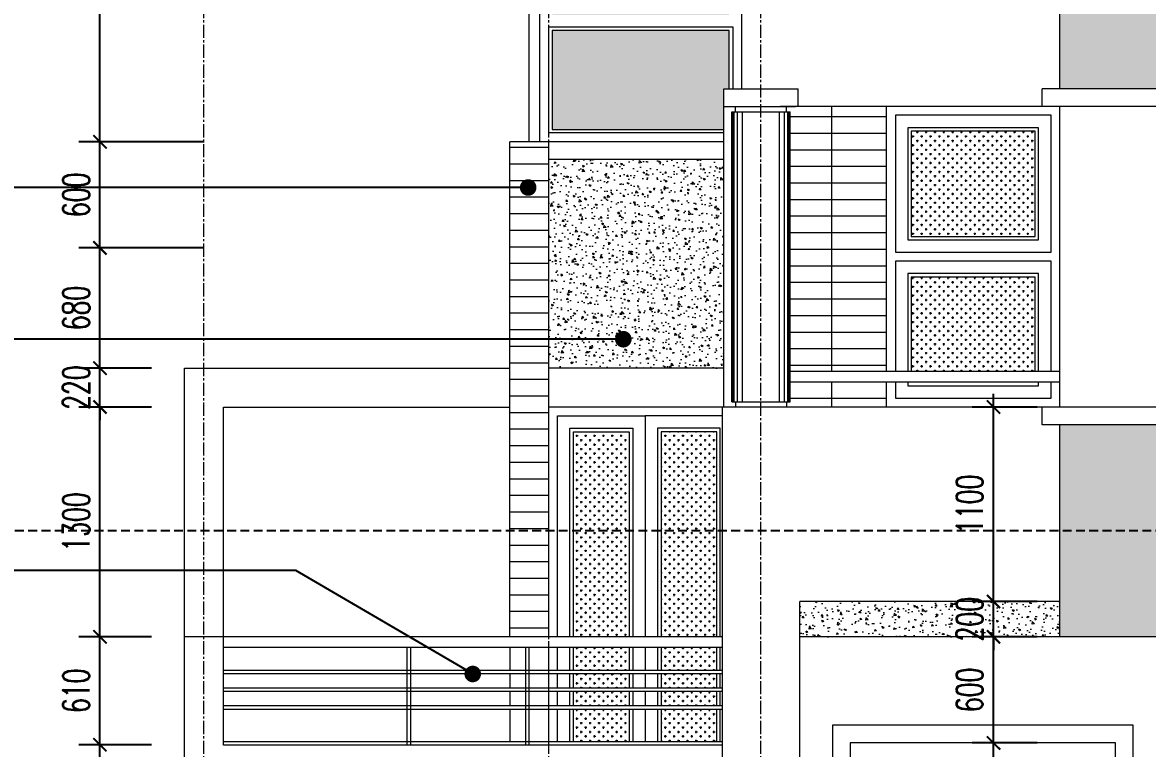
# Model space of a CAD drawing. Header units: millimetres. Extents: x -229618 to 2906, y -178063 to 96806.
# Drawn here: x -213926 to -207565, y -148736 to -144630 of the extents above; entities that cross this region are included whole.
import ezdxf

# ---------------------------------------------------------------- set-up
doc = ezdxf.new("R2010")
doc.units = ezdxf.units.MM
doc.header["$LTSCALE"] = 200
doc.header["$MEASUREMENT"] = 0
doc.header["$PDMODE"] = 3
doc.header["$PDSIZE"] = 50
for name, pattern in [('CENTER', [2, 1.25, -0.25, 0.25, -0.25]), ('CENTER2', [1.125, 0.75, -0.125, 0.125, -0.125]), ('DASHED2', [0.375, 0.25, -0.125])]:
    doc.linetypes.add(name, pattern=pattern)
doc.layers.get('0').update_dxf_attribs({"color": 95, "linetype": 'CONTINUOUS'})
doc.layers.get('DEFPOINTS').update_dxf_attribs({"linetype": 'CONTINUOUS'})
doc.layers.add('DIM', color=251, linetype='CONTINUOUS')
doc.layers.add('TRUC', color=251, linetype='CENTER')
for name, color, linetype, lineweight in [('hatch', 250, 'CONTINUOUS', 5), ('nho', 252, 'CONTINUOUS', 15), ('thay', 7, 'CONTINUOUS', 18), ('tim', 18, 'CENTER2', 9)]:
    doc.layers.add(name, color=color, linetype=linetype, lineweight=lineweight)
doc.styles.add('Scale', font='vnsimli.shx', dxfattribs={"width": 0.65, "bigfont": 'bigfont.shx'})
doc.dimstyles.new('Scale', dxfattribs={"dimscale": 75, "dimtxt": 2, "dimasz": 1, "dimexe": 1.6, "dimexo": 0, "dimgap": 0.8, "dimtad": 1, "dimdec": 0, "dimzin": 0, "dimdsep": 46, "dimtxsty": 'Scale', "dimblk": 'ARCHTICK', "dimcen": 0.1, "dimdle": 1, "dimclrd": 256, "dimclre": 256, "dimclrt": 3, "dimadec": 0, "dimazin": 0, "dimtfac": 1, "dimtdec": 0, "dimtix": 1, "dimtmove": 2, "dimatfit": 3, "dimldrblk": 'ARCHTICK', "dimfxl": 0, "dimtolj": 1, "dimtzin": 0, "dimarcsym": 0})

# ---------------------------------------------------------------- blocks, each defined once
blk = doc.blocks.new('_ArchTick')
at = {"color": 0, "linetype": 'ByBlock', "const_width": 0.15}
blk.add_lwpolyline([(-0.5, -0.5), (0.5, 0.5)], dxfattribs=at)
blk = doc.blocks.new('*D2298')
at = {"layer": 'DEFPOINTS', "color": 0, "linetype": 'Continuous'}
for p in [(-208435.5, -148704.9), (-208189.5, -148704.9), (-208189.5, -151104.9)]:
    blk.add_point(p, dxfattribs=at)
at = {"layer": 'DIM', "linetype": 'Continuous', "lineweight": -2}
for p, q in [((-208435.5, -151179.9), (-208435.5, -148629.9)), ((-208189.5, -148704.9), (-208555.5, -148704.9)), ((-208189.5, -151104.9), (-208555.5, -151104.9))]:
    blk.add_line(p, q, dxfattribs=at)
at = {"layer": 'DIM', "linetype": 'Continuous', "lineweight": -2, "xscale": 75, "yscale": 75, "zscale": 75}
for p, rotation in [((-208435.5, -148704.9), 90), ((-208435.5, -151104.9), 270)]:
    blk.add_blockref('_ArchTick', p, dxfattribs=dict(at, rotation=rotation))
at = {"layer": 'DIM', "color": 3, "linetype": 'Continuous', "insert": (-208570.5, -149904.9), "char_height": 150, "attachment_point": 5, "rotation": 90, "style": 'Scale'}
blk.add_mtext('\\A1;2400', dxfattribs=at)
blk = doc.blocks.new('*D2299')
at = {"layer": 'DEFPOINTS', "color": 0, "linetype": 'Continuous'}
for p in [(-208435.5, -148104.9), (-208189.5, -148104.9), (-208189.5, -148704.9)]:
    blk.add_point(p, dxfattribs=at)
at = {"layer": 'DIM', "linetype": 'Continuous', "lineweight": -2}
for p, q in [((-208435.5, -148779.9), (-208435.5, -148029.9)), ((-208189.5, -148104.9), (-208555.5, -148104.9)), ((-208189.5, -148704.9), (-208555.5, -148704.9))]:
    blk.add_line(p, q, dxfattribs=at)
at = {"layer": 'DIM', "linetype": 'Continuous', "lineweight": -2, "xscale": 75, "yscale": 75, "zscale": 75}
for p, rotation in [((-208435.5, -148104.9), 90), ((-208435.5, -148704.9), 270)]:
    blk.add_blockref('_ArchTick', p, dxfattribs=dict(at, rotation=rotation))
at = {"layer": 'DIM', "color": 3, "linetype": 'Continuous', "insert": (-208570.5, -148404.9), "char_height": 150, "attachment_point": 5, "rotation": 90, "style": 'Scale'}
blk.add_mtext('\\A1;600', dxfattribs=at)
blk = doc.blocks.new('*D2300')
at = {"layer": 'DEFPOINTS', "color": 0, "linetype": 'Continuous'}
for p in [(-208435.5, -147904.9), (-208189.5, -147904.9), (-208189.5, -148104.9)]:
    blk.add_point(p, dxfattribs=at)
at = {"layer": 'DIM', "linetype": 'Continuous', "lineweight": -2}
for p, q in [((-208435.5, -147904.9), (-208435.5, -147829.9)), ((-208189.5, -147904.9), (-208555.5, -147904.9)), ((-208435.5, -148104.9), (-208435.5, -147904.9)), ((-208189.5, -148104.9), (-208555.5, -148104.9)), ((-208435.5, -148104.9), (-208435.5, -148179.9))]:
    blk.add_line(p, q, dxfattribs=at)
at = {"layer": 'DIM', "linetype": 'Continuous', "lineweight": -2, "xscale": 75, "yscale": 75, "zscale": 75}
for p, rotation in [((-208435.5, -147904.9), 270), ((-208435.5, -148104.9), 90)]:
    blk.add_blockref('_ArchTick', p, dxfattribs=dict(at, rotation=rotation))
at = {"layer": 'DIM', "color": 3, "linetype": 'Continuous', "insert": (-208570.5, -148004.9), "char_height": 150, "attachment_point": 5, "rotation": 90, "style": 'Scale'}
blk.add_mtext('\\A1;200', dxfattribs=at)
blk = doc.blocks.new('*D2308')
at = {"layer": 'DEFPOINTS', "color": 0, "linetype": 'Continuous'}
for p in [(-213488.2, -148715), (-213197, -148715), (-213197, -149215)]:
    blk.add_point(p, dxfattribs=at)
at = {"layer": 'DIM', "linetype": 'Continuous', "lineweight": -2}
for p, q in [((-213488.2, -149290), (-213488.2, -148640)), ((-213197, -148715), (-213608.2, -148715)), ((-213197, -149215), (-213608.2, -149215))]:
    blk.add_line(p, q, dxfattribs=at)
at = {"layer": 'DIM', "linetype": 'Continuous', "lineweight": -2, "xscale": 75, "yscale": 75, "zscale": 75}
for p, rotation in [((-213488.2, -148715), 90), ((-213488.2, -149215), 270)]:
    blk.add_blockref('_ArchTick', p, dxfattribs=dict(at, rotation=rotation))
at = {"layer": 'DIM', "color": 3, "linetype": 'Continuous', "insert": (-213623.2, -148965), "char_height": 150, "attachment_point": 5, "rotation": 90, "style": 'Scale'}
blk.add_mtext('\\A1;500', dxfattribs=at)
blk = doc.blocks.new('*D2309')
at = {"layer": 'DEFPOINTS', "color": 0, "linetype": 'Continuous'}
for p in [(-213488.2, -148104.9), (-213197, -148104.9), (-213197, -148715)]:
    blk.add_point(p, dxfattribs=at)
at = {"layer": 'DIM', "linetype": 'Continuous', "lineweight": -2}
for p, q in [((-213488.2, -148790), (-213488.2, -148029.9)), ((-213197, -148104.9), (-213608.2, -148104.9)), ((-213197, -148715), (-213608.2, -148715))]:
    blk.add_line(p, q, dxfattribs=at)
at = {"layer": 'DIM', "linetype": 'Continuous', "lineweight": -2, "xscale": 75, "yscale": 75, "zscale": 75}
for p, rotation in [((-213488.2, -148104.9), 90), ((-213488.2, -148715), 270)]:
    blk.add_blockref('_ArchTick', p, dxfattribs=dict(at, rotation=rotation))
at = {"layer": 'DIM', "color": 3, "linetype": 'Continuous', "insert": (-213623.2, -148409.9), "char_height": 150, "attachment_point": 5, "rotation": 90, "style": 'Scale'}
blk.add_mtext('\\A1;610', dxfattribs=at)
blk = doc.blocks.new('*D2310')
at = {"layer": 'DEFPOINTS', "color": 0, "linetype": 'Continuous'}
for p in [(-213488.2, -146804.9), (-213197, -146804.9), (-213197, -148104.9)]:
    blk.add_point(p, dxfattribs=at)
at = {"layer": 'DIM', "linetype": 'Continuous', "lineweight": -2}
for p, q in [((-213488.2, -148179.9), (-213488.2, -146729.9)), ((-213197, -146804.9), (-213608.2, -146804.9)), ((-213197, -148104.9), (-213608.2, -148104.9))]:
    blk.add_line(p, q, dxfattribs=at)
at = {"layer": 'DIM', "linetype": 'Continuous', "lineweight": -2, "xscale": 75, "yscale": 75, "zscale": 75}
for p, rotation in [((-213488.2, -146804.9), 90), ((-213488.2, -148104.9), 270)]:
    blk.add_blockref('_ArchTick', p, dxfattribs=dict(at, rotation=rotation))
at = {"layer": 'DIM', "color": 3, "linetype": 'Continuous', "insert": (-213623.2, -147454.9), "char_height": 150, "attachment_point": 5, "rotation": 90, "style": 'Scale'}
blk.add_mtext('\\A1;1300', dxfattribs=at)
blk = doc.blocks.new('*D2311')
at = {"layer": 'DEFPOINTS', "color": 0, "linetype": 'Continuous'}
for p in [(-213488.2, -146584.9), (-213197, -146584.9), (-213197, -146804.9)]:
    blk.add_point(p, dxfattribs=at)
at = {"layer": 'DIM', "linetype": 'Continuous', "lineweight": -2}
for p, q in [((-213488.2, -146584.9), (-213488.2, -146509.9)), ((-213197, -146584.9), (-213608.2, -146584.9)), ((-213488.2, -146804.9), (-213488.2, -146584.9)), ((-213197, -146804.9), (-213608.2, -146804.9)), ((-213488.2, -146804.9), (-213488.2, -146879.9))]:
    blk.add_line(p, q, dxfattribs=at)
at = {"layer": 'DIM', "linetype": 'Continuous', "lineweight": -2, "xscale": 75, "yscale": 75, "zscale": 75}
for p, rotation in [((-213488.2, -146584.9), 270), ((-213488.2, -146804.9), 90)]:
    blk.add_blockref('_ArchTick', p, dxfattribs=dict(at, rotation=rotation))
at = {"layer": 'DIM', "color": 3, "linetype": 'Continuous', "insert": (-213623.2, -146694.9), "char_height": 150, "attachment_point": 5, "rotation": 90, "style": 'Scale'}
blk.add_mtext('\\A1;220', dxfattribs=at)
blk = doc.blocks.new('*D2312')
at = {"layer": 'DEFPOINTS', "color": 0, "linetype": 'Continuous'}
for p in [(-213488.2, -145904.9), (-213197, -145904.9), (-213197, -146584.9)]:
    blk.add_point(p, dxfattribs=at)
at = {"layer": 'DIM', "linetype": 'Continuous', "lineweight": -2}
for p, q in [((-213488.2, -146659.9), (-213488.2, -145829.9)), ((-213197, -145904.9), (-213608.2, -145904.9)), ((-213197, -146584.9), (-213608.2, -146584.9))]:
    blk.add_line(p, q, dxfattribs=at)
at = {"layer": 'DIM', "linetype": 'Continuous', "lineweight": -2, "xscale": 75, "yscale": 75, "zscale": 75}
for p, rotation in [((-213488.2, -145904.9), 90), ((-213488.2, -146584.9), 270)]:
    blk.add_blockref('_ArchTick', p, dxfattribs=dict(at, rotation=rotation))
at = {"layer": 'DIM', "color": 3, "linetype": 'Continuous', "insert": (-213623.2, -146244.9), "char_height": 150, "attachment_point": 5, "rotation": 90, "style": 'Scale'}
blk.add_mtext('\\A1;680', dxfattribs=at)
blk = doc.blocks.new('*D2313')
at = {"layer": 'DEFPOINTS', "color": 0, "linetype": 'Continuous'}
for p in [(-213488.2, -145304.9), (-212899.9, -145304.9), (-212899.9, -145904.9)]:
    blk.add_point(p, dxfattribs=at)
at = {"layer": 'DIM', "linetype": 'Continuous', "lineweight": -2}
for p, q in [((-213488.2, -145979.9), (-213488.2, -145229.9)), ((-212899.9, -145304.9), (-213608.2, -145304.9)), ((-212899.9, -145904.9), (-213608.2, -145904.9))]:
    blk.add_line(p, q, dxfattribs=at)
at = {"layer": 'DIM', "linetype": 'Continuous', "lineweight": -2, "xscale": 75, "yscale": 75, "zscale": 75}
for p, rotation in [((-213488.2, -145304.9), 90), ((-213488.2, -145904.9), 270)]:
    blk.add_blockref('_ArchTick', p, dxfattribs=dict(at, rotation=rotation))
at = {"layer": 'DIM', "color": 3, "linetype": 'Continuous', "insert": (-213623.2, -145604.9), "char_height": 150, "attachment_point": 5, "rotation": 90, "style": 'Scale'}
blk.add_mtext('\\A1;600', dxfattribs=at)
blk = doc.blocks.new('*D2314')
at = {"layer": 'DEFPOINTS', "color": 0, "linetype": 'Continuous'}
for p in [(-213488.2, -142004.9), (-212910.3, -142004.9), (-212899.9, -145304.9)]:
    blk.add_point(p, dxfattribs=at)
at = {"layer": 'DIM', "linetype": 'Continuous', "lineweight": -2}
for p, q in [((-213488.2, -145379.9), (-213488.2, -141929.9)), ((-212910.3, -142004.9), (-213608.2, -142004.9)), ((-212899.9, -145304.9), (-213608.2, -145304.9))]:
    blk.add_line(p, q, dxfattribs=at)
at = {"layer": 'DIM', "linetype": 'Continuous', "lineweight": -2, "xscale": 75, "yscale": 75, "zscale": 75}
for p, rotation in [((-213488.2, -142004.9), 90), ((-213488.2, -145304.9), 270)]:
    blk.add_blockref('_ArchTick', p, dxfattribs=dict(at, rotation=rotation))
at = {"layer": 'DIM', "color": 3, "linetype": 'Continuous', "insert": (-213623.2, -143654.9), "char_height": 150, "attachment_point": 5, "rotation": 90, "style": 'Scale'}
blk.add_mtext('\\A1;3300', dxfattribs=at)
blk = doc.blocks.new('*D2339')
at = {"layer": 'DEFPOINTS', "color": 0, "linetype": 'Continuous'}
for p in [(-208435.5, -146804.9), (-208189.5, -146804.9), (-208189.5, -147904.9)]:
    blk.add_point(p, dxfattribs=at)
at = {"layer": 'DIM', "linetype": 'Continuous', "lineweight": -2}
for p, q in [((-208435.5, -147979.9), (-208435.5, -146729.9)), ((-208189.5, -146804.9), (-208555.5, -146804.9)), ((-208189.5, -147904.9), (-208555.5, -147904.9))]:
    blk.add_line(p, q, dxfattribs=at)
at = {"layer": 'DIM', "linetype": 'Continuous', "lineweight": -2, "xscale": 75, "yscale": 75, "zscale": 75}
for p, rotation in [((-208435.5, -146804.9), 90), ((-208435.5, -147904.9), 270)]:
    blk.add_blockref('_ArchTick', p, dxfattribs=dict(at, rotation=rotation))
at = {"layer": 'DIM', "color": 3, "linetype": 'Continuous', "insert": (-208570.5, -147354.9), "char_height": 150, "attachment_point": 5, "rotation": 90, "style": 'Scale'}
blk.add_mtext('\\A1;1100', dxfattribs=at)
blk = doc.blocks.new('md-bt-10mb')
at = {"layer": 'hatch'}
h = blk.add_hatch(dxfattribs=at)
h.set_pattern_fill('CROSS', color=256, scale=100, style=0)
h.set_pattern_definition([(0, (178619.832, 151554.865), (25, 25), [12.5, -37.5]), (90, (178626.082, 151548.615), (-25, 25), [12.5, -37.5])])
h.paths.add_polyline_path([(7890, 9480), (6890, 9480), (6890, 8920), (7890, 8920)])
h.paths.add_polyline_path([(7890, 8180), (6890, 8180), (6890, 7620), (7890, 7620)])
h.paths.add_polyline_path([(7890, 7530), (6890, 7530), (6890, 6970), (7890, 6970)])
h.paths.add_polyline_path([(6920, 6550), (6920, 6320), (7890, 6320), (7890, 6880), (6890, 6880), (6890, 6550)])
h.paths.add_polyline_path([(6890, 8550), (6920, 8550), (6920, 8450), (6890, 8450), (6890, 8270), (7890, 8270), (7890, 8830), (6890, 8830)])
h = blk.add_hatch(dxfattribs=at)
h.set_pattern_fill('AR-CONC', color=256, scale=15, style=0)
h.set_pattern_definition([(50, (203723.83, 151554.865), (107.589027, -9.41282), [11.25, -123.75]), (355, (203723.83, 151554.86), (-20.8127, 112.82882), [9, -99]), (100.4514, (203732.79, 151554.08), (86.776407, 103.41593), [9.56103, -105.171317]), (46.1842, (203723.83, 151584.86), (160.08616, -24.82785), [16.875, -185.625]), (96.6356, (203737.17, 151582.8), (140.19941, 146.11768), [14.34154, -157.75695]), (351.1842, (203723.83, 151584.86), (140.19929, 146.11779), [13.5, -148.5]), (21, (203738.83, 151577.365), (89.536058, -60.392834), [11.25, -123.75]), (326, (203738.83, 151577.36), (36.4973, 108.772507), [9, -99]), (71.4514, (203746.29, 151572.33), (126.033394, 48.379575), [9.56103, -105.171317]), (37.5, (203723.828, 151554.865), (1.8239783, 49.934078), [0, -97.8, 0, -100.5, 0, -99.375]), (7.5, (203723.83, 151554.865), (39.460431, 59.161757), [0, -57.3, 0, -95.55, 0, -37.875]), (327.5, (203690.38, 151554.865), (80.0733654, -3.383231), [0, -37.5, 0, -117, 0, -155.25]), (317.5, (203675.38, 151554.865), (87.477925, 15.015747), [0, -48.75, 0, -77.7, 0, -110.25])])
h.paths.add_polyline_path([(5020, 7750), (660, 7750), (660, 3450), (5020, 3450), (5020, 4650), (1860, 4650), (1860, 6550), (5020, 6550)])
h = blk.add_hatch(dxfattribs=at)
h.set_pattern_fill('GRATE', color=256, scale=3000, style=0)
h.set_pattern_definition([(0, (203723.83, 151554.865), (0, 93.75), []), (90, (203723.83, 151554.86), (-375, 2e-14), [])])
h.paths.add_polyline_path([(6545, 6450), (6000, 6450), (6000, 4950), (6545, 4950)])
h.paths.add_polyline_path([(6545, 4890), (6000, 4890), (6000, 4750), (6545, 4750)])
at = {"layer": 'hatch', "linetype": 'Continuous'}
h = blk.add_hatch(dxfattribs=at)
h.set_pattern_fill('CROSS', color=256, scale=100, style=0)
h.set_pattern_definition([(0, (5160, 4950), (25, 25), [12.5, -37.5]), (90, (5166.25, 4943.75), (-25, 25), [12.5, -37.5])])
h.paths.add_polyline_path([(5860, 6310), (5160, 6310), (5160, 5715), (5860, 5715)])
h.paths.add_polyline_path([(5860, 5485), (5160, 5485), (5160, 4950), (5860, 4950)])
h = blk.add_hatch(dxfattribs=at)
h.set_pattern_fill('GRATE', color=256, scale=3000, style=0)
h.set_pattern_definition([(7e-15, (3486.73, 207912.58), (0, 93.75), []), (90, (3486.73, 207912.58), (-375, 2e-14), [])])
h.paths.add_polyline_path([(8130, 4050), (7910, 4050), (7910, 3450), (8130, 3450)])
h.paths.add_polyline_path([(7910, 6250), (7910, 4050), (8130, 4050), (8130, 6250)])
h = blk.add_hatch(dxfattribs=at)
h.set_pattern_fill('AR-CONC,_O', color=256, scale=15)
h.set_pattern_definition([(50, (662.59, -17911.01), (107.58903, -9.41282), [11.25, -123.75]), (355, (662.59, -17911.01), (-20.8127, 112.8288), [9, -99]), (100.4514, (671.56, -17911.79), (86.7764, 103.41593), [9.56103, -105.1713]), (46.1842, (662.59, -17881.01), (160.08616, -24.82785), [16.875, -185.625]), (96.6356, (675.93, -17883.08), (140.1994, 146.1177), [14.3415, -157.757]), (351.1842, (662.59, -17881), (140.1993, 146.1178), [13.5, -148.5]), (21, (677.59, -17888.51), (89.53606, -60.39283), [11.25, -123.75]), (326, (677.59, -17888.51), (36.4973, 108.7725), [9, -99]), (71.4514, (685.05, -17893.54), (126.0334, 48.37957), [9.56103, -105.1713]), (37.5, (662.59, -17911.008), (1.82398, 49.93408), [0, -97.8, 0, -100.5, 0, -99.375]), (7.5, (662.59, -17911.01), (39.46043, 59.16176), [0, -57.3, 0, -95.55, 0, -37.875]), (327.5, (629.14, -17911.01), (80.073365, -3.38323), [0, -37.5, 0, -117, 0, -155.25]), (317.5, (614.14, -17911.01), (87.47793, 15.01575), [0, -48.75, 0, -77.7, 0, -110.25])])
h.paths.add_polyline_path([(6920, 5750), (6920, 4970), (7910, 4970), (7910, 5750)])
h.paths.add_polyline_path([(6920, 6150), (6920, 5750), (7910, 5750), (7910, 6150)])
h = blk.add_hatch(dxfattribs=at)
h.set_pattern_fill('CROSS', color=256, scale=100, style=0)
h.set_pattern_definition([(0, (6960, 2856.842), (25, 25), [12.5, -37.5]), (90, (6966.25, 2850.592), (-25, 25), [12.5, -37.5])])
h.paths.add_polyline_path([(7275, 4610), (6960, 4610), (6960, 3450), (7275, 3450)])
h.paths.add_polyline_path([(7275, 3390), (6960, 3390), (6960, 3260), (7275, 3260)])
h.paths.add_polyline_path([(7275, 3240), (6960, 3240), (6960, 3160), (7275, 3160)])
h.paths.add_polyline_path([(7275, 3140), (6960, 3140), (6960, 3060), (7275, 3060)])
h.paths.add_polyline_path([(7275, 3040), (6960, 3040), (6960, 2856.8), (7275, 2856.8)])
h.paths.add_polyline_path([(7770, 3040), (7455, 3040), (7455, 2856.8), (7770, 2856.8)])
h.paths.add_polyline_path([(7770, 3140), (7455, 3140), (7455, 3060), (7770, 3060)])
h.paths.add_polyline_path([(7770, 3240), (7455, 3240), (7455, 3160), (7770, 3160)])
h.paths.add_polyline_path([(7770, 3390), (7455, 3390), (7455, 3260), (7770, 3260)])
h.paths.add_polyline_path([(7770, 4610), (7455, 4610), (7455, 3450), (7770, 3450)])
h = blk.add_hatch(dxfattribs=at)
h.set_pattern_fill('AR-CONC,_O', color=256, scale=15)
h.set_pattern_definition([(50, (231800.9, 151772.57), (107.589027, -9.41282), [11.25, -123.75]), (355, (231800.9, 151772.57), (-20.8127, 112.82882), [9, -99]), (100.4514, (231809.87, 151771.79), (86.776407, 103.41593), [9.56103, -105.171317]), (46.1842, (231800.9, 151802.57), (160.08616, -24.82785), [16.875, -185.625]), (96.6356, (231814.24, 151800.5), (140.19941, 146.11768), [14.34154, -157.75695]), (351.1842, (231800.9, 151802.57), (140.19929, 146.11779), [13.5, -148.5]), (21, (231815.9, 151795.07), (89.536058, -60.392834), [11.25, -123.75]), (326, (231815.9, 151795.07), (36.4973, 108.772507), [9, -99]), (71.4514, (231823.36, 151790.04), (126.033394, 48.379575), [9.56103, -105.171317]), (37.5, (231800.9, 151772.57), (1.8239783, 49.934078), [0, -97.8, 0, -100.5, 0, -99.375]), (7.5, (231800.9, 151772.57), (39.460431, 59.161757), [0, -57.3, 0, -95.55, 0, -37.875]), (327.5, (231767.45, 151772.57), (80.0733654, -3.383231), [0, -37.5, 0, -117, 0, -155.25]), (317.5, (231752.45, 151772.57), (87.477925, 15.015747), [0, -48.75, 0, -77.7, 0, -110.25])])
h.paths.add_polyline_path([(6490, 3650), (5020, 3650), (5020, 3450), (6490, 3450)])
for points in [[(6890, 6550), (6890, 6880), (7890, 6880), (7890, 6320), (6920, 6320)], [(5160, 4950), (5160, 5485), (5860, 5485), (5860, 4950)], [(6960, 3450), (6960, 4610), (7275, 4610), (7275, 3450)], [(7770, 3450), (7770, 4610), (7455, 4610), (7455, 3450)], [(6960, 3260), (6960, 3390)], [(7275, 3390), (7275, 3260)], [(7455, 3390), (7455, 3260)], [(7770, 3260), (7770, 3390)], [(6960, 3160), (6960, 3240)], [(7275, 3240), (7275, 3160)], [(7455, 3240), (7455, 3160)], [(7770, 3160), (7770, 3240)], [(6960, 3060), (6960, 3140)], [(7275, 3140), (7275, 3060)], [(7455, 3140), (7455, 3060)], [(7770, 3060), (7770, 3140)], [(6960, 2856.8), (6960, 3040)], [(7275, 3040), (7275, 2856.8)], [(7455, 3040), (7455, 2856.8)], [(7770, 2856.8), (7770, 3040)]]:
    blk.add_lwpolyline(points, dxfattribs=at)
blk.add_lwpolyline([(5160, 5715), (5160, 6310), (5860, 6310), (5860, 5715)], close=True, dxfattribs=at)
at = {"layer": 'nho', "linetype": 'Continuous'}
for p, q in [((7960, 6250), (7960, 9550)), ((8020, 2836.8), (8020, 3390)), ((8040, 2836.8), (8040, 3390)), ((8690, 2836.8), (8690, 3390)), ((8710, 2836.8), (8710, 3390)), ((6930, 3260), (9750, 3260)), ((6930, 3240), (9750, 3240)), ((6930, 3160), (9750, 3160)), ((6930, 3140), (9750, 3140)), ((6930, 3060), (9750, 3060)), ((6930, 3040), (9750, 3040)), ((6930, 2856.8), (9750, 2856.8)), ((6930, 2836.8), (9750, 2836.8))]:
    blk.add_line(p, q, dxfattribs=at)
for points in [[(6920, 6300), (7910, 6300), (7910, 6900), (6870, 6900), (6870, 6550)], [(5950, 6400), (5950, 5625), (5070, 5625), (5070, 6400), (5950, 6400)], [(5140, 5695), (5140, 6330), (5880, 6330), (5880, 5695), (5140, 5695)], [(5070, 4950), (5070, 5575), (5950, 5575), (5950, 4950)], [(5140, 4950), (5140, 5505), (5880, 5505), (5880, 4950)], [(5950, 4890), (5950, 4800), (5070, 4800), (5070, 4890)], [(5880, 4890), (5880, 4870), (5140, 4870), (5140, 4890)], [(6930, 4700), (7365, 4700), (7365, 3450)], [(7860, 3450), (7860, 4700), (7365, 4700), (7365, 3450)], [(6940, 3450), (6940, 4630), (7295, 4630), (7295, 3450)], [(7790, 3450), (7790, 4630), (7435, 4630), (7435, 3450)], [(6940, 3260), (6940, 3390)], [(7295, 3390), (7295, 3260)], [(7365, 3390), (7365, 3260)], [(7365, 3390), (7365, 3260)], [(7435, 3390), (7435, 3260)], [(7790, 3260), (7790, 3390)], [(7860, 3260), (7860, 3390)], [(6940, 3160), (6940, 3240)], [(7295, 3240), (7295, 3160)], [(7365, 3240), (7365, 3160)], [(7365, 3240), (7365, 3160)], [(7435, 3240), (7435, 3160)], [(7790, 3160), (7790, 3240)], [(7860, 3160), (7860, 3240)], [(6940, 3060), (6940, 3140)], [(7295, 3140), (7295, 3060)], [(7365, 3140), (7365, 3060)], [(7365, 3140), (7365, 3060)], [(7435, 3140), (7435, 3060)], [(7790, 3060), (7790, 3140)], [(7860, 3060), (7860, 3140)], [(6940, 2856.8), (6940, 3040)], [(7295, 3040), (7295, 2856.8)], [(7365, 3040), (7365, 2856.8)], [(7365, 3040), (7365, 2856.8)], [(7435, 3040), (7435, 2856.8)], [(7790, 2856.8), (7790, 3040)], [(7860, 2856.8), (7860, 3040)], [(4605, 450), (4605, 2950), (6305, 2950), (6305, 450)]]:
    blk.add_lwpolyline(points, dxfattribs=at)
at = {"layer": 'thay', "linetype": 'Continuous'}
for p, q in [((8020, 6250), (8020, 9550)), ((6820, 8450), (6820, 6550)), ((5020, 6550), (5020, 7750)), ((1860, 6550), (5120, 6550)), ((5120, 6450), (5120, 6550)), ((6920, 6550), (6500, 6550)), ((6500, 6450), (6500, 6550)), ((6920, 4750), (6920, 6550)), ((1960, 6450), (6600, 6450)), ((5020, 4750), (5020, 6450)), ((6000, 4950), (6000, 6450)), ((6920, 6450), (6515, 6450)), ((6565, 6420), (6565, 6450)), ((6855, 6420), (6855, 6450)), ((6545, 4780), (6545, 6420)), ((6875, 4780), (6875, 6420)), ((6920, 6250), (8130, 6250)), ((7910, 3450), (7910, 6250)), ((8130, 3450), (8130, 6250)), ((6920, 6150), (7910, 6150)), ((6920, 4970), (7910, 4970)), ((9970, 4970), (8130, 4970)), ((9970, 1950), (9970, 4970)), ((5020, 4950), (6545, 4950)), ((5020, 4890), (6545, 4890)), ((6000, 4750), (6000, 4890)), ((6565, 4780), (6565, 4750)), ((6855, 4780), (6855, 4750)), ((1960, 4750), (6930, 4750)), ((5120, 4650), (5120, 4750)), ((6930, 4750), (6930, 0)), ((6930, 4750), (7910, 4750)), ((9750, 4750), (8130, 4750)), ((9750, 2836.8), (9750, 4750)), ((1860, 4650), (5120, 4650)), ((5020, 3450), (5020, 4650)), ((5020, 3650), (6490, 3650)), ((6490, 0), (6490, 3650)), ((660, 3450), (6490, 3450)), ((6930.6, 3450), (9750, 3450)), ((6930.6, 3390), (9750, 3390)), ((7910, 3260), (7910, 3390)), ((8130, 3390), (8130, 3260)), ((7910, 3160), (7910, 3240)), ((8130, 3240), (8130, 3160)), ((7910, 3060), (7910, 3140)), ((8130, 3140), (8130, 3060)), ((7910, 2856.8), (7910, 3040)), ((8130, 3040), (8130, 2856.8)), ((6930, 2836.8), (9750, 2836.8))]:
    blk.add_line(p, q, dxfattribs=at)
at = {"layer": 'thay'}
for p, q in [((6875, 6420), (6545, 6420)), ((6875, 4780), (6545, 4780)), ((9750, 3450), (9970, 3450))]:
    blk.add_line(p, q, dxfattribs=at)
at = {"layer": 'thay', "linetype": 'Continuous'}
blk.add_lwpolyline([(4705, 450), (4705, 2850), (6205, 2850), (6205, 450)], dxfattribs=at)

msp = doc.modelspace()

# ---------------------------------------------------------------- linework, layer by layer
at = {"layer": 'hatch', "linetype": 'Continuous'}
for p, q in [((-209910.4, -146774.9), (-209910.4, -145134.9)), ((-209901.2, -146774.9), (-209901.2, -145134.9)), ((-209883, -146774.9), (-209883, -145134.9)), ((-209854.4, -146774.9), (-209854.4, -145134.9)), ((-209646.3, -146774.9), (-209646.3, -145134.9)), ((-209617.7, -146774.9), (-209617.7, -145134.9)), ((-209599.5, -146774.9), (-209599.5, -145134.9)), ((-209590.3, -146774.9), (-209590.3, -145134.9))]:
    msp.add_line(p, q, dxfattribs=at)
at = {"layer": 'tim', "ltscale": 0.5}
for p, q in [((-212900.4, -153492.5), (-212900.4, -139004.9)), ((-210950.4, -153492.5), (-210950.4, -139004.9)), ((-209750.4, -153492.5), (-209750.4, -139004.9))]:
    msp.add_line(p, q, dxfattribs=at)
at = {"layer": 'TRUC', "linetype": 'DASHED2'}
msp.add_line((-189993.8, -147504.9), (-216770.4, -147504.9), dxfattribs=at)

# ---------------------------------------------------------------- block references
at = {"layer": 'hatch', "linetype": 'Continuous', "xscale": -1}
msp.add_blockref('md-bt-10mb', (-203040.4, -151554.9), dxfattribs=at)

# ---------------------------------------------------------------- dimensions: what is measured, and where the dimension line sits
at = {"layer": 'DIM', "linetype": 'Continuous'}
for base, p1, p2, picture, middle in [((-213488.2, -142004.9), (-212899.9, -145304.9), (-212910.3, -142004.9), '*D2314', (-213623.2, -143654.9)), ((-213488.2, -145304.9), (-212899.9, -145904.9), (-212899.9, -145304.9), '*D2313', (-213623.2, -145604.9)), ((-213488.2, -145904.9), (-213197, -146584.9), (-213197, -145904.9), '*D2312', (-213623.2, -146244.9)), ((-213488.2, -146584.9), (-213197, -146804.9), (-213197, -146584.9), '*D2311', (-213623.2, -146694.9)), ((-213488.2, -146804.9), (-213197, -148104.9), (-213197, -146804.9), '*D2310', (-213623.2, -147454.9)), ((-208435.5, -146804.9), (-208189.5, -147904.9), (-208189.5, -146804.9), '*D2339', (-208570.5, -147354.9)), ((-208435.5, -147904.9), (-208189.5, -148104.9), (-208189.5, -147904.9), '*D2300', (-208570.5, -148004.9)), ((-213488.2, -148104.9), (-213197, -148715), (-213197, -148104.9), '*D2309', (-213623.2, -148409.9)), ((-208435.5, -148104.9), (-208189.5, -148704.9), (-208189.5, -148104.9), '*D2299', (-208570.5, -148404.9)), ((-213488.2, -148715), (-213197, -149215), (-213197, -148715), '*D2308', (-213623.2, -148965)), ((-208435.5, -148704.9), (-208189.5, -151104.9), (-208189.5, -148704.9), '*D2298', (-208570.5, -149904.9))]:
    dim = msp.add_linear_dim(base=base, p1=p1, p2=p2, angle=90, dimstyle='Scale', override={"dimfxl": 70}, dxfattribs=at)
    dim.commit()
    dim.dimension.update_dxf_attribs({"geometry": picture, "text_midpoint": middle})

# ---------------------------------------------------------------- leaders
at = {"layer": 'DIM', "linetype": 'Continuous', "ltscale": 8}
for points in [[(-211066.8, -145563.3), (-214742.3, -145563.3)], [(-210528.7, -146421.5), (-214742.3, -146421.5)], [(-211380.4, -148314.9), (-212380.5, -147730.2), (-214679.4, -147730.2)]]:
    msp.add_leader(points, dimstyle='Scale', override={"dimasz": 5, "dimldrblk": 'DotSmall'}, dxfattribs=at)

doc.saveas('drawing.dxf')
